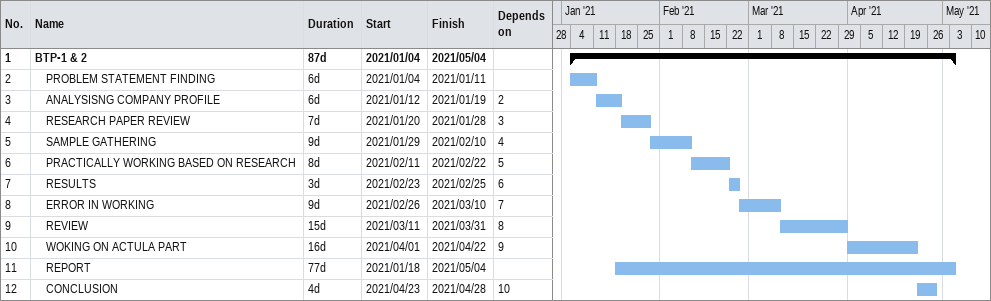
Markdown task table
| ID | Level | Task | Duration | Start | Finish | Predecessors |
|---|---|---|---|---|---|---|
| 1 | 1 | **BTP-1 & 2** | 87d | 2021-01-04 | 2021-05-04 |  |
| 2 | 2 | PROBLEM STATEMENT FINDING | 6d | 2021-01-04 | 2021-01-11 |  |
| 3 | 2 | ANALYSISNG COMPANY PROFILE | 6d | 2021-01-12 | 2021-01-19 | 2 |
| 4 | 2 | RESEARCH PAPER REVIEW | 7d | 2021-01-20 | 2021-01-28 | 3 |
| 5 | 2 | SAMPLE GATHERING | 9d | 2021-01-29 | 2021-02-10 | 4 |
| 6 | 2 | PRACTICALLY WORKING BASED ON RESEARCH | 8d | 2021-02-11 | 2021-02-22 | 5 |
| 7 | 2 | RESULTS | 3d | 2021-02-23 | 2021-02-25 | 6 |
| 8 | 2 | ERROR IN WORKING | 9d | 2021-02-26 | 2021-03-10 | 7 |
| 9 | 2 | REVIEW | 15d | 2021-03-11 | 2021-03-31 | 8 |
| 10 | 2 | WOKING ON ACTULA PART | 16d | 2021-04-01 | 2021-04-22 | 9 |
| 11 | 2 | REPORT | 77d | 2021-01-18 | 2021-05-04 |  |
| 12 | 2 | CONCLUSION | 4d | 2021-04-23 | 2021-04-28 | 10 |
